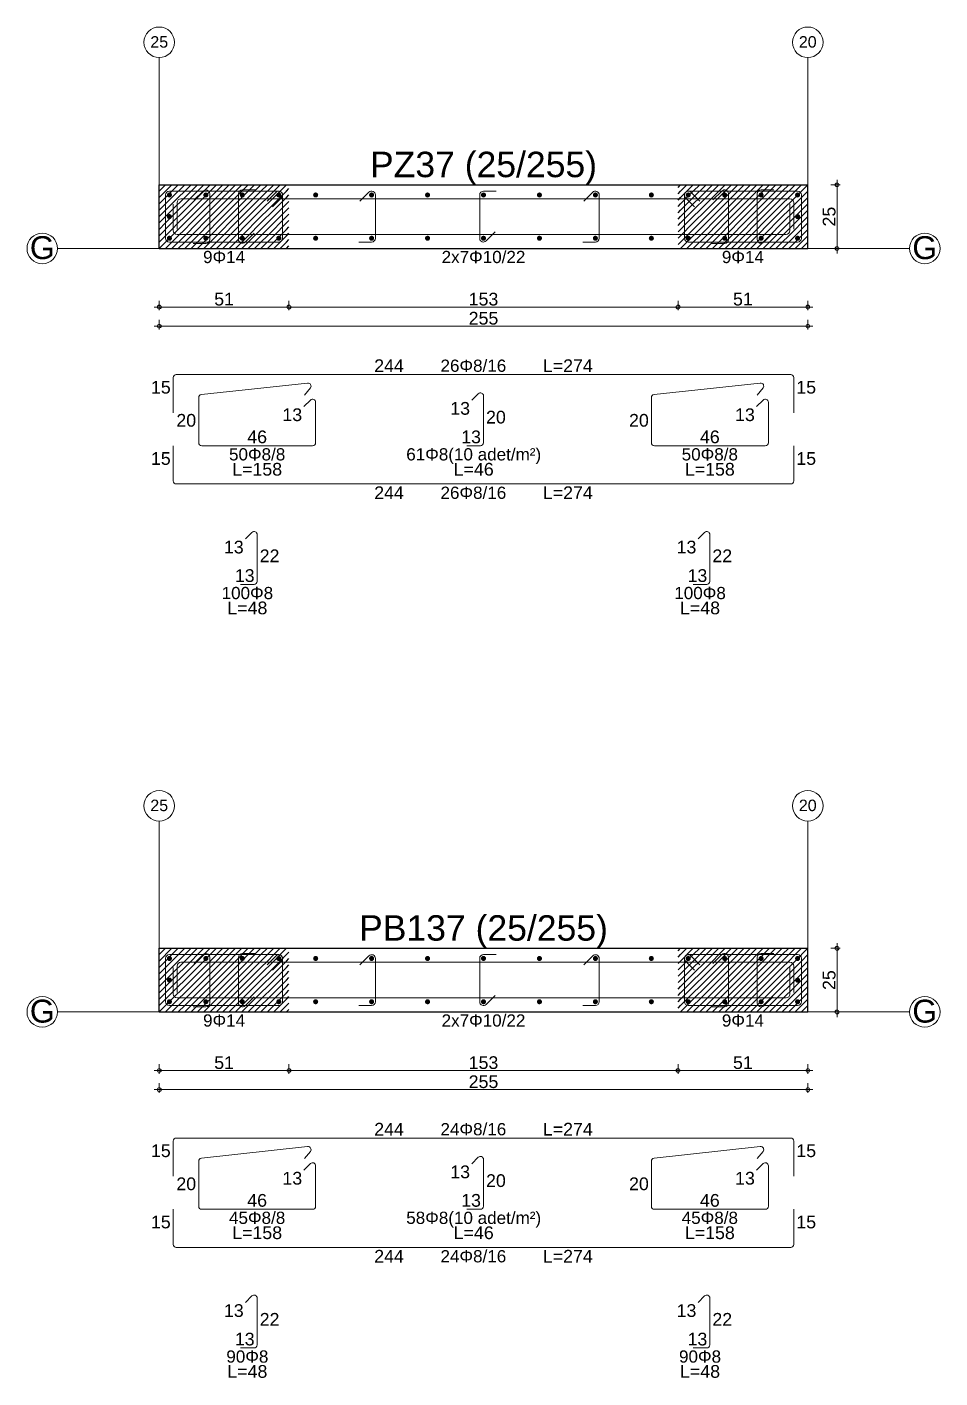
# Model space of a CAD drawing. Header units: millimetres. Extents: x 2232 to 85269, y -3593 to 5869.
# Drawn here: x 84121 to 84659, y -1156 to -360 of the extents above; entities that cross this region are included whole.
import ezdxf

# ---------------------------------------------------------------- set-up
doc = ezdxf.new("R2010")
doc.units = ezdxf.units.MM
doc.linetypes.add('CENTER2', pattern=[112.5, 75, -12.5, 12.5, -12.5])
for name, color, linetype in [('Donatı Topl. Uzun. Yazısı', 7, 'Continuous'), ('Donatı Uz. Yazısı', 7, 'Continuous'), ('Donatı Yazısı', 7, 'Continuous'), ('Donatı Çizgisi', 7, 'Continuous'), ('Panel', 7, 'Continuous'), ('Standart', 7, 'Continuous'), ('Ölçülendirme', 7, 'Continuous')]:
    doc.layers.add(name, color=color, linetype=linetype)
doc.styles.add('arial_1_18', font='arial.ttf', dxfattribs={"height": 0.2})

# ---------------------------------------------------------------- blocks, each defined once
blk = doc.blocks.new('IDE824Entity7266')
at = {"layer": 'Donatı Çizgisi', "linetype": 'Continuous', "lineweight": 5}
h = blk.add_hatch(color=5, dxfattribs=at)
edge = h.paths.add_edge_path(flags=0)
edge.add_arc((27892.27, 710), 1, 0, 360)
h = blk.add_hatch(color=5, dxfattribs=at)
edge = h.paths.add_edge_path(flags=0)
edge.add_arc((27906.6, 710), 1, 0, 360)
h = blk.add_hatch(color=5, dxfattribs=at)
edge = h.paths.add_edge_path(flags=0)
edge.add_arc((27920.93, 710), 1, 0, 360)
h = blk.add_hatch(color=5, dxfattribs=at)
edge = h.paths.add_edge_path(flags=0)
edge.add_arc((27935.27, 710), 1, 0, 360)
h = blk.add_hatch(color=5, dxfattribs=at)
edge = h.paths.add_edge_path(flags=0)
edge.add_arc((27949.77, 710), 1, 0, 360)
h = blk.add_hatch(color=5, dxfattribs=at)
edge = h.paths.add_edge_path(flags=0)
edge.add_arc((27971.77, 710), 1, 0, 360)
h = blk.add_hatch(color=5, dxfattribs=at)
edge = h.paths.add_edge_path(flags=0)
edge.add_arc((27993.77, 710), 1, 0, 360)
h = blk.add_hatch(color=5, dxfattribs=at)
edge = h.paths.add_edge_path(flags=0)
edge.add_arc((28015.77, 710), 1, 0, 360)
h = blk.add_hatch(color=5, dxfattribs=at)
edge = h.paths.add_edge_path(flags=0)
edge.add_arc((28037.77, 710), 1, 0, 360)
h = blk.add_hatch(color=5, dxfattribs=at)
edge = h.paths.add_edge_path(flags=0)
edge.add_arc((28059.77, 710), 1, 0, 360)
h = blk.add_hatch(color=5, dxfattribs=at)
edge = h.paths.add_edge_path(flags=0)
edge.add_arc((28081.77, 710), 1, 0, 360)
h = blk.add_hatch(color=5, dxfattribs=at)
edge = h.paths.add_edge_path(flags=0)
edge.add_arc((28096.27, 710), 1, 0, 360)
h = blk.add_hatch(color=5, dxfattribs=at)
edge = h.paths.add_edge_path(flags=0)
edge.add_arc((28110.6, 710), 1, 0, 360)
h = blk.add_hatch(color=5, dxfattribs=at)
edge = h.paths.add_edge_path(flags=0)
edge.add_arc((28124.93, 710), 1, 0, 360)
h = blk.add_hatch(color=5, dxfattribs=at)
edge = h.paths.add_edge_path(flags=0)
edge.add_arc((28139.27, 710), 1, 0, 360)
h = blk.add_hatch(color=5, dxfattribs=at)
edge = h.paths.add_edge_path(flags=0)
edge.add_arc((27892.27, 701.5), 1, 0, 360)
h = blk.add_hatch(color=5, dxfattribs=at)
edge = h.paths.add_edge_path(flags=0)
edge.add_arc((28139.27, 701.5), 1, 0, 360)
h = blk.add_hatch(color=5, dxfattribs=at)
edge = h.paths.add_edge_path(flags=0)
edge.add_arc((27892.27, 693), 1, 0, 360)
h = blk.add_hatch(color=5, dxfattribs=at)
edge = h.paths.add_edge_path(flags=0)
edge.add_arc((27906.6, 693), 1, 0, 360)
h = blk.add_hatch(color=5, dxfattribs=at)
edge = h.paths.add_edge_path(flags=0)
edge.add_arc((27920.93, 693), 1, 0, 360)
h = blk.add_hatch(color=5, dxfattribs=at)
edge = h.paths.add_edge_path(flags=0)
edge.add_arc((27935.27, 693), 1, 0, 360)
h = blk.add_hatch(color=5, dxfattribs=at)
edge = h.paths.add_edge_path(flags=0)
edge.add_arc((27949.77, 693), 1, 0, 360)
h = blk.add_hatch(color=5, dxfattribs=at)
edge = h.paths.add_edge_path(flags=0)
edge.add_arc((27971.77, 693), 1, 0, 360)
h = blk.add_hatch(color=5, dxfattribs=at)
edge = h.paths.add_edge_path(flags=0)
edge.add_arc((27993.77, 693), 1, 0, 360)
h = blk.add_hatch(color=5, dxfattribs=at)
edge = h.paths.add_edge_path(flags=0)
edge.add_arc((28015.77, 693), 1, 0, 360)
h = blk.add_hatch(color=5, dxfattribs=at)
edge = h.paths.add_edge_path(flags=0)
edge.add_arc((28037.77, 693), 1, 0, 360)
h = blk.add_hatch(color=5, dxfattribs=at)
edge = h.paths.add_edge_path(flags=0)
edge.add_arc((28059.77, 693), 1, 0, 360)
h = blk.add_hatch(color=5, dxfattribs=at)
edge = h.paths.add_edge_path(flags=0)
edge.add_arc((28081.77, 693), 1, 0, 360)
h = blk.add_hatch(color=5, dxfattribs=at)
edge = h.paths.add_edge_path(flags=0)
edge.add_arc((28096.27, 693), 1, 0, 360)
h = blk.add_hatch(color=5, dxfattribs=at)
edge = h.paths.add_edge_path(flags=0)
edge.add_arc((28110.6, 693), 1, 0, 360)
h = blk.add_hatch(color=5, dxfattribs=at)
edge = h.paths.add_edge_path(flags=0)
edge.add_arc((28124.93, 693), 1, 0, 360)
h = blk.add_hatch(color=5, dxfattribs=at)
edge = h.paths.add_edge_path(flags=0)
edge.add_arc((28139.27, 693), 1, 0, 360)
h = blk.add_hatch(color=5, dxfattribs=at)
edge = h.paths.add_edge_path(flags=0)
edge.add_arc((27892.27, 410), 1, 0, 360)
h = blk.add_hatch(color=5, dxfattribs=at)
edge = h.paths.add_edge_path(flags=0)
edge.add_arc((27906.6, 410), 1, 0, 360)
h = blk.add_hatch(color=5, dxfattribs=at)
edge = h.paths.add_edge_path(flags=0)
edge.add_arc((27920.93, 410), 1, 0, 360)
h = blk.add_hatch(color=5, dxfattribs=at)
edge = h.paths.add_edge_path(flags=0)
edge.add_arc((27935.27, 410), 1, 0, 360)
h = blk.add_hatch(color=5, dxfattribs=at)
edge = h.paths.add_edge_path(flags=0)
edge.add_arc((27949.77, 410), 1, 0, 360)
h = blk.add_hatch(color=5, dxfattribs=at)
edge = h.paths.add_edge_path(flags=0)
edge.add_arc((27971.77, 410), 1, 0, 360)
h = blk.add_hatch(color=5, dxfattribs=at)
edge = h.paths.add_edge_path(flags=0)
edge.add_arc((27993.77, 410), 1, 0, 360)
h = blk.add_hatch(color=5, dxfattribs=at)
edge = h.paths.add_edge_path(flags=0)
edge.add_arc((28015.77, 410), 1, 0, 360)
h = blk.add_hatch(color=5, dxfattribs=at)
edge = h.paths.add_edge_path(flags=0)
edge.add_arc((28037.77, 410), 1, 0, 360)
h = blk.add_hatch(color=5, dxfattribs=at)
edge = h.paths.add_edge_path(flags=0)
edge.add_arc((28059.77, 410), 1, 0, 360)
h = blk.add_hatch(color=5, dxfattribs=at)
edge = h.paths.add_edge_path(flags=0)
edge.add_arc((28081.77, 410), 1, 0, 360)
h = blk.add_hatch(color=5, dxfattribs=at)
edge = h.paths.add_edge_path(flags=0)
edge.add_arc((28096.27, 410), 1, 0, 360)
h = blk.add_hatch(color=5, dxfattribs=at)
edge = h.paths.add_edge_path(flags=0)
edge.add_arc((28110.6, 410), 1, 0, 360)
h = blk.add_hatch(color=5, dxfattribs=at)
edge = h.paths.add_edge_path(flags=0)
edge.add_arc((28124.93, 410), 1, 0, 360)
h = blk.add_hatch(color=5, dxfattribs=at)
edge = h.paths.add_edge_path(flags=0)
edge.add_arc((28139.27, 410), 1, 0, 360)
h = blk.add_hatch(color=5, dxfattribs=at)
edge = h.paths.add_edge_path(flags=0)
edge.add_arc((27892.27, 401.5), 1, 0, 360)
h = blk.add_hatch(color=5, dxfattribs=at)
edge = h.paths.add_edge_path(flags=0)
edge.add_arc((28139.27, 401.5), 1, 0, 360)
h = blk.add_hatch(color=5, dxfattribs=at)
edge = h.paths.add_edge_path(flags=0)
edge.add_arc((27892.27, 393), 1, 0, 360)
h = blk.add_hatch(color=5, dxfattribs=at)
edge = h.paths.add_edge_path(flags=0)
edge.add_arc((27906.6, 393), 1, 0, 360)
h = blk.add_hatch(color=5, dxfattribs=at)
edge = h.paths.add_edge_path(flags=0)
edge.add_arc((27920.93, 393), 1, 0, 360)
h = blk.add_hatch(color=5, dxfattribs=at)
edge = h.paths.add_edge_path(flags=0)
edge.add_arc((27935.27, 393), 1, 0, 360)
h = blk.add_hatch(color=5, dxfattribs=at)
edge = h.paths.add_edge_path(flags=0)
edge.add_arc((27949.77, 393), 1, 0, 360)
h = blk.add_hatch(color=5, dxfattribs=at)
edge = h.paths.add_edge_path(flags=0)
edge.add_arc((27971.77, 393), 1, 0, 360)
h = blk.add_hatch(color=5, dxfattribs=at)
edge = h.paths.add_edge_path(flags=0)
edge.add_arc((27993.77, 393), 1, 0, 360)
h = blk.add_hatch(color=5, dxfattribs=at)
edge = h.paths.add_edge_path(flags=0)
edge.add_arc((28015.77, 393), 1, 0, 360)
h = blk.add_hatch(color=5, dxfattribs=at)
edge = h.paths.add_edge_path(flags=0)
edge.add_arc((28037.77, 393), 1, 0, 360)
h = blk.add_hatch(color=5, dxfattribs=at)
edge = h.paths.add_edge_path(flags=0)
edge.add_arc((28059.77, 393), 1, 0, 360)
h = blk.add_hatch(color=5, dxfattribs=at)
edge = h.paths.add_edge_path(flags=0)
edge.add_arc((28081.77, 393), 1, 0, 360)
h = blk.add_hatch(color=5, dxfattribs=at)
edge = h.paths.add_edge_path(flags=0)
edge.add_arc((28096.27, 393), 1, 0, 360)
h = blk.add_hatch(color=5, dxfattribs=at)
edge = h.paths.add_edge_path(flags=0)
edge.add_arc((28110.6, 393), 1, 0, 360)
h = blk.add_hatch(color=5, dxfattribs=at)
edge = h.paths.add_edge_path(flags=0)
edge.add_arc((28124.93, 393), 1, 0, 360)
h = blk.add_hatch(color=5, dxfattribs=at)
edge = h.paths.add_edge_path(flags=0)
edge.add_arc((28139.27, 393), 1, 0, 360)
at = {"layer": 'Donatı Çizgisi', "color": 1, "linetype": 'Continuous', "lineweight": 5}
for points in [[(27892.27, 711.5), (27935.27, 711.5)], [(27902, 708.03), (27905.54, 711.56)], [(27920.93, 712), (27925.93, 712)], [(28015.77, 711.5), (28020.77, 711.5)], [(28096.27, 711.5), (28139.27, 711.5)], [(28106, 708.03), (28109.54, 711.56)], [(28124.93, 712), (28129.93, 712)], [(27890.77, 693), (27890.77, 710)], [(27893.77, 696), (27893.77, 706.4)], [(27895.27, 696.6), (27895.27, 707)], [(27896.77, 708.5), (28136.27, 708.5)], [(27908.1, 692.5), (27908.1, 710.5)], [(27919.43, 692.5), (27919.43, 710.5)], [(27930.67, 707.53), (27934.21, 711.06)], [(27932.79, 705.4), (27936.33, 708.94)], [(27936.77, 693), (27936.77, 710)], [(27967.17, 707.53), (27970.71, 711.06)], [(27973.27, 693), (27973.27, 710)], [(28014.27, 693), (28014.27, 710)], [(28055.17, 707.53), (28058.71, 711.06)], [(28061.27, 693), (28061.27, 710)], [(28094.77, 693), (28094.77, 710)], [(28095.21, 708.94), (28098.74, 705.4)], [(28100.86, 707.53), (28097.33, 711.06)], [(28112.1, 692.5), (28112.1, 710.5)], [(28123.43, 692.5), (28123.43, 710.5)], [(28136.27, 696), (28136.27, 706.4)], [(28137.77, 696.6), (28137.77, 707)], [(28140.77, 693), (28140.77, 710)], [(28016.83, 691.94), (28020.36, 695.47)], [(27892.27, 691.5), (27935.27, 691.5)], [(27895.27, 694.5), (28134.77, 694.5)], [(27901.6, 691), (27906.6, 691)], [(27921.99, 691.44), (27925.53, 694.97)], [(27966.77, 691.5), (27971.77, 691.5)], [(28054.77, 691.5), (28059.77, 691.5)], [(28096.27, 691.5), (28139.27, 691.5)], [(28105.6, 691), (28110.6, 691)], [(28125.99, 691.44), (28129.53, 694.97)], [(27893.77, 624.46), (27893.77, 638.26)], [(27894.97, 639.46), (28136.57, 639.46)], [(28137.77, 624.46), (28137.77, 638.26)], [(27904.84, 631.58), (27946.62, 636.12)], [(27945.43, 631.36), (27947.68, 634.17)], [(28011.17, 629.36), (28013.72, 631.91)], [(28082.84, 631.58), (28124.62, 636.12)], [(28123.43, 631.36), (28125.68, 634.17)], [(27903.77, 612.66), (27903.77, 630.38)], [(27945.17, 626.86), (27947.72, 629.41)], [(27949.77, 612.66), (27949.77, 628.56)], [(28015.77, 612.66), (28015.77, 631.06)], [(28081.77, 612.66), (28081.77, 630.38)], [(28123.17, 626.86), (28125.72, 629.41)], [(28127.77, 612.66), (28127.77, 628.56)], [(27893.77, 597.66), (27893.77, 611.46)], [(27904.97, 611.46), (27948.57, 611.46)], [(28009.27, 611.46), (28014.57, 611.46)], [(28082.97, 611.46), (28126.57, 611.46)], [(28137.77, 597.66), (28137.77, 611.46)], [(27894.97, 596.46), (28136.57, 596.46)], [(27922.17, 574.86), (27924.72, 577.41)], [(27926.77, 558.16), (27926.77, 576.56)], [(28100.17, 574.86), (28102.72, 577.41)], [(28104.77, 558.16), (28104.77, 576.56)], [(27920.27, 556.96), (27925.57, 556.96)], [(28098.27, 556.96), (28103.57, 556.96)], [(27890.77, 393), (27890.77, 410)], [(27892.27, 411.5), (27935.27, 411.5)], [(27902, 408.03), (27905.54, 411.56)], [(27908.1, 392.5), (27908.1, 410.5)], [(27919.43, 392.5), (27919.43, 410.5)], [(27920.93, 412), (27925.93, 412)], [(27930.67, 407.53), (27934.21, 411.06)], [(27932.79, 405.4), (27936.33, 408.94)], [(27936.77, 393), (27936.77, 410)], [(27967.17, 407.53), (27970.71, 411.06)], [(27973.27, 393), (27973.27, 410)], [(28014.27, 393), (28014.27, 410)], [(28015.77, 411.5), (28020.77, 411.5)], [(28055.17, 407.53), (28058.71, 411.06)], [(28061.27, 393), (28061.27, 410)], [(28094.77, 393), (28094.77, 410)], [(28095.21, 408.94), (28098.74, 405.4)], [(28096.27, 411.5), (28139.27, 411.5)], [(28100.86, 407.53), (28097.33, 411.06)], [(28106, 408.03), (28109.54, 411.56)], [(28112.1, 392.5), (28112.1, 410.5)], [(28123.43, 392.5), (28123.43, 410.5)], [(28124.93, 412), (28129.93, 412)], [(28140.77, 393), (28140.77, 410)], [(27893.77, 396), (27893.77, 406.4)], [(27895.27, 396.6), (27895.27, 407)], [(27896.77, 408.5), (28136.27, 408.5)], [(28136.27, 396), (28136.27, 406.4)], [(28137.77, 396.6), (28137.77, 407)], [(27895.27, 394.5), (28134.77, 394.5)], [(27921.99, 391.44), (27925.53, 394.97)], [(28016.83, 391.94), (28020.36, 395.47)], [(28125.99, 391.44), (28129.53, 394.97)], [(27892.27, 391.5), (27935.27, 391.5)], [(27901.6, 391), (27906.6, 391)], [(27966.77, 391.5), (27971.77, 391.5)], [(28054.77, 391.5), (28059.77, 391.5)], [(28096.27, 391.5), (28139.27, 391.5)], [(28105.6, 391), (28110.6, 391)], [(27893.77, 324.46), (27893.77, 338.26)], [(27894.97, 339.46), (28136.57, 339.46)], [(27904.84, 331.58), (27946.62, 336.12)], [(28082.84, 331.58), (28124.62, 336.12)], [(28137.77, 324.46), (28137.77, 338.26)], [(27903.77, 312.66), (27903.77, 330.38)], [(27945.17, 326.86), (27947.72, 329.41)], [(27945.43, 331.36), (27947.68, 334.17)], [(28011.17, 329.36), (28013.72, 331.91)], [(28015.77, 312.66), (28015.77, 331.06)], [(28081.77, 312.66), (28081.77, 330.38)], [(28123.17, 326.86), (28125.72, 329.41)], [(28123.43, 331.36), (28125.68, 334.17)], [(27949.77, 312.66), (27949.77, 328.56)], [(28127.77, 312.66), (28127.77, 328.56)], [(27893.77, 297.66), (27893.77, 311.46)], [(27904.97, 311.46), (27948.57, 311.46)], [(28009.27, 311.46), (28014.57, 311.46)], [(28082.97, 311.46), (28126.57, 311.46)], [(28137.77, 297.66), (28137.77, 311.46)], [(27894.97, 296.46), (28136.57, 296.46)], [(27922.17, 274.86), (27924.72, 277.41)], [(27926.77, 258.16), (27926.77, 276.56)], [(28100.17, 274.86), (28102.72, 277.41)], [(28104.77, 258.16), (28104.77, 276.56)], [(27920.27, 256.96), (27925.57, 256.96)], [(28098.27, 256.96), (28103.57, 256.96)]]:
    blk.add_lwpolyline(points, dxfattribs=at)
for centre, radius, start, end in [((27892.27, 710), 1.5, 90, 180), ((27906.6, 710.5), 1.5, 0, 135), ((27920.93, 710.5), 1.5, 90, 180), ((27935.27, 710), 1.5, 360, 135), ((27935.27, 710), 1.5, 315, 90), ((27971.77, 710), 1.5, 0, 135), ((28015.77, 710), 1.5, 90, 180), ((28059.77, 710), 1.5, 0, 135), ((28096.27, 710), 1.5, 90, 225), ((28096.27, 710), 1.5, 45, 180), ((28110.6, 710.5), 1.5, 0, 135), ((28124.93, 710.5), 1.5, 90, 180), ((28139.27, 710), 1.5, 0, 90), ((27896.77, 707), 1.5, 90, 180), ((28136.27, 707), 1.5, 0, 90), ((27895.27, 696), 1.5, 180, 270), ((28134.77, 696), 1.5, 270, 0), ((27892.27, 693), 1.5, 180, 270), ((27906.6, 692.5), 1.5, 270, 0), ((27920.93, 692.5), 1.5, 180, 315), ((27935.27, 693), 1.5, 270, 360), ((27971.77, 693), 1.5, 270, 0), ((28015.77, 693), 1.5, 180, 315), ((28059.77, 693), 1.5, 270, 0), ((28096.27, 693), 1.5, 180, 270), ((28110.6, 692.5), 1.5, 270, 0), ((28124.93, 692.5), 1.5, 180, 315), ((28139.27, 693), 1.5, 270, 0), ((27894.97, 638.26), 1.2, 90, 180), ((28136.57, 638.26), 1.2, 0, 90), ((27946.75, 634.92), 1.2, 321.2034, 96.2034), ((28014.57, 631.06), 1.2, 0, 135), ((28124.75, 634.92), 1.2, 321.2034, 96.2034), ((27904.97, 630.38), 1.2, 96.2034, 180), ((27948.57, 628.56), 1.2, 0, 135), ((28082.97, 630.38), 1.2, 96.2034, 180), ((28126.57, 628.56), 1.2, 0, 135), ((27904.97, 612.66), 1.2, 180, 270), ((27948.57, 612.66), 1.2, 270, 0), ((28014.57, 612.66), 1.2, 270, 0), ((28082.97, 612.66), 1.2, 180, 270), ((28126.57, 612.66), 1.2, 270, 0), ((27894.97, 597.66), 1.2, 180, 270), ((28136.57, 597.66), 1.2, 270, 0), ((27925.57, 576.56), 1.2, 0, 135), ((28103.57, 576.56), 1.2, 0, 135), ((27925.57, 558.16), 1.2, 270, 0), ((28103.57, 558.16), 1.2, 270, 0), ((27892.27, 410), 1.5, 90, 180), ((27906.6, 410.5), 1.5, 0, 135), ((27920.93, 410.5), 1.5, 90, 180), ((27935.27, 410), 1.5, 360, 135), ((27935.27, 410), 1.5, 315, 90), ((27971.77, 410), 1.5, 0, 135), ((28015.77, 410), 1.5, 90, 180), ((28059.77, 410), 1.5, 0, 135), ((28096.27, 410), 1.5, 90, 225), ((28096.27, 410), 1.5, 45, 180), ((28110.6, 410.5), 1.5, 0, 135), ((28124.93, 410.5), 1.5, 90, 180), ((28139.27, 410), 1.5, 0, 90), ((27896.77, 407), 1.5, 90, 180), ((28136.27, 407), 1.5, 0, 90), ((27892.27, 393), 1.5, 180, 270), ((27895.27, 396), 1.5, 180, 270), ((27935.27, 393), 1.5, 270, 360), ((27971.77, 393), 1.5, 270, 0), ((28015.77, 393), 1.5, 180, 315), ((28059.77, 393), 1.5, 270, 0), ((28096.27, 393), 1.5, 180, 270), ((28134.77, 396), 1.5, 270, 0), ((28139.27, 393), 1.5, 270, 0), ((27906.6, 392.5), 1.5, 270, 0), ((27920.93, 392.5), 1.5, 180, 315), ((28110.6, 392.5), 1.5, 270, 0), ((28124.93, 392.5), 1.5, 180, 315), ((27894.97, 338.26), 1.2, 90, 180), ((27946.75, 334.92), 1.2, 321.2034, 96.2034), ((28124.75, 334.92), 1.2, 321.2034, 96.2034), ((28136.57, 338.26), 1.2, 0, 90), ((27904.97, 330.38), 1.2, 96.2034, 180), ((27948.57, 328.56), 1.2, 0, 135), ((28014.57, 331.06), 1.2, 0, 135), ((28082.97, 330.38), 1.2, 96.2034, 180), ((28126.57, 328.56), 1.2, 0, 135), ((27904.97, 312.66), 1.2, 180, 270), ((27948.57, 312.66), 1.2, 270, 0), ((28014.57, 312.66), 1.2, 270, 0), ((28082.97, 312.66), 1.2, 180, 270), ((28126.57, 312.66), 1.2, 270, 0), ((27894.97, 297.66), 1.2, 180, 270), ((28136.57, 297.66), 1.2, 270, 0), ((27925.57, 276.56), 1.2, 0, 135), ((28103.57, 276.56), 1.2, 0, 135), ((27925.57, 258.16), 1.2, 270, 0), ((28103.57, 258.16), 1.2, 270, 0)]:
    blk.add_arc(centre, radius, start, end, dxfattribs=at)
at = {"layer": 'Panel', "color": 250, "linetype": 'CENTER2', "lineweight": 5}
for points in [[(27888.27, 714), (27888.27, 764)], [(28143.27, 714), (28143.27, 764)], [(27848.27, 689), (27888.27, 689)], [(28143.27, 689), (28183.27, 689)], [(27888.27, 414), (27888.27, 464)], [(28143.27, 414), (28143.27, 464)], [(27848.27, 389), (27888.27, 389)], [(28143.27, 389), (28183.27, 389)]]:
    blk.add_lwpolyline(points, dxfattribs=at)
at = {"layer": 'Panel', "color": 251, "linetype": 'Continuous', "lineweight": -3}
for points in [[(27888.27, 709), (27893.27, 714)], [(27888.27, 711.5), (27890.77, 714)], [(27890.77, 709), (27893.27, 711.5)], [(27893.27, 709), (27898.27, 714)], [(27893.27, 711.5), (27895.77, 714)], [(27895.77, 709), (27898.27, 711.5)], [(27898.27, 709), (27903.27, 714)], [(27898.27, 711.5), (27900.77, 714)], [(27900.77, 709), (27903.27, 711.5)], [(27903.27, 709), (27908.27, 714)], [(27903.27, 711.5), (27905.77, 714)], [(27905.77, 709), (27908.27, 711.5)], [(27908.27, 709), (27913.27, 714)], [(27908.27, 711.5), (27910.77, 714)], [(27910.77, 709), (27913.27, 711.5)], [(27913.27, 709), (27918.27, 714)], [(27913.27, 711.5), (27915.77, 714)], [(27915.77, 709), (27918.27, 711.5)], [(27918.27, 709), (27923.27, 714)], [(27918.27, 711.5), (27920.77, 714)], [(27920.77, 709), (27923.27, 711.5)], [(27923.27, 709), (27928.27, 714)], [(27923.27, 711.5), (27925.77, 714)], [(27925.77, 709), (27928.27, 711.5)], [(27928.27, 709), (27933.27, 714)], [(27928.27, 711.5), (27930.77, 714)], [(27930.77, 709), (27933.27, 711.5)], [(27933.27, 709), (27938.27, 714)], [(27933.27, 711.5), (27935.77, 714)], [(27935.77, 709), (27938.27, 711.5)], [(27938.27, 711.5), (27939.27, 712.5)], [(28092.27, 713), (28093.27, 714)], [(28092.27, 710.5), (28093.27, 711.5)], [(28093.27, 709), (28098.27, 714)], [(28093.27, 711.5), (28095.77, 714)], [(28095.77, 709), (28098.27, 711.5)], [(28098.27, 709), (28103.27, 714)], [(28098.27, 711.5), (28100.77, 714)], [(28100.77, 709), (28103.27, 711.5)], [(28103.27, 709), (28108.27, 714)], [(28103.27, 711.5), (28105.77, 714)], [(28105.77, 709), (28108.27, 711.5)], [(28108.27, 709), (28113.27, 714)], [(28108.27, 711.5), (28110.77, 714)], [(28110.77, 709), (28113.27, 711.5)], [(28113.27, 709), (28118.27, 714)], [(28113.27, 711.5), (28115.77, 714)], [(28115.77, 709), (28118.27, 711.5)], [(28118.27, 709), (28123.27, 714)], [(28118.27, 711.5), (28120.77, 714)], [(28120.77, 709), (28123.27, 711.5)], [(28123.27, 709), (28128.27, 714)], [(28123.27, 711.5), (28125.77, 714)], [(28125.77, 709), (28128.27, 711.5)], [(28128.27, 709), (28133.27, 714)], [(28128.27, 711.5), (28130.77, 714)], [(28130.77, 709), (28133.27, 711.5)], [(28133.27, 709), (28138.27, 714)], [(28133.27, 711.5), (28135.77, 714)], [(28135.77, 709), (28138.27, 711.5)], [(28138.27, 709), (28143.27, 714)], [(28138.27, 711.5), (28140.77, 714)], [(28140.77, 709), (28143.27, 711.5)], [(27888.27, 704), (27893.27, 709)], [(27888.27, 706.5), (27890.77, 709)], [(27890.77, 704), (27893.27, 706.5)], [(27893.27, 704), (27898.27, 709)], [(27893.27, 706.5), (27895.77, 709)], [(27895.77, 704), (27898.27, 706.5)], [(27898.27, 704), (27903.27, 709)], [(27898.27, 706.5), (27900.77, 709)], [(27900.77, 704), (27903.27, 706.5)], [(27903.27, 704), (27908.27, 709)], [(27903.27, 706.5), (27905.77, 709)], [(27905.77, 704), (27908.27, 706.5)], [(27908.27, 704), (27913.27, 709)], [(27908.27, 706.5), (27910.77, 709)], [(27910.77, 704), (27913.27, 706.5)], [(27913.27, 704), (27918.27, 709)], [(27913.27, 706.5), (27915.77, 709)], [(27915.77, 704), (27918.27, 706.5)], [(27918.27, 704), (27923.27, 709)], [(27918.27, 706.5), (27920.77, 709)], [(27920.77, 704), (27923.27, 706.5)], [(27923.27, 704), (27928.27, 709)], [(27923.27, 706.5), (27925.77, 709)], [(27925.77, 704), (27928.27, 706.5)], [(27928.27, 704), (27933.27, 709)], [(27928.27, 706.5), (27930.77, 709)], [(27930.77, 704), (27933.27, 706.5)], [(27933.27, 704), (27938.27, 709)], [(27933.27, 706.5), (27935.77, 709)], [(27935.77, 704), (27938.27, 706.5)], [(27938.27, 709), (27939.27, 710)], [(27938.27, 706.5), (27939.27, 707.5)], [(28092.27, 708), (28093.27, 709)], [(28092.27, 705.5), (28093.27, 706.5)], [(28093.27, 704), (28098.27, 709)], [(28093.27, 706.5), (28095.77, 709)], [(28095.77, 704), (28098.27, 706.5)], [(28098.27, 704), (28103.27, 709)], [(28098.27, 706.5), (28100.77, 709)], [(28100.77, 704), (28103.27, 706.5)], [(28103.27, 704), (28108.27, 709)], [(28103.27, 706.5), (28105.77, 709)], [(28105.77, 704), (28108.27, 706.5)], [(28108.27, 704), (28113.27, 709)], [(28108.27, 706.5), (28110.77, 709)], [(28110.77, 704), (28113.27, 706.5)], [(28113.27, 704), (28118.27, 709)], [(28113.27, 706.5), (28115.77, 709)], [(28115.77, 704), (28118.27, 706.5)], [(28118.27, 704), (28123.27, 709)], [(28118.27, 706.5), (28120.77, 709)], [(28120.77, 704), (28123.27, 706.5)], [(28123.27, 704), (28128.27, 709)], [(28123.27, 706.5), (28125.77, 709)], [(28125.77, 704), (28128.27, 706.5)], [(28128.27, 704), (28133.27, 709)], [(28128.27, 706.5), (28130.77, 709)], [(28130.77, 704), (28133.27, 706.5)], [(28133.27, 704), (28138.27, 709)], [(28133.27, 706.5), (28135.77, 709)], [(28135.77, 704), (28138.27, 706.5)], [(28138.27, 704), (28143.27, 709)], [(28138.27, 706.5), (28140.77, 709)], [(28140.77, 704), (28143.27, 706.5)], [(27888.27, 699), (27893.27, 704)], [(27888.27, 701.5), (27890.77, 704)], [(27890.77, 699), (27893.27, 701.5)], [(27893.27, 699), (27898.27, 704)], [(27893.27, 701.5), (27895.77, 704)], [(27895.77, 699), (27898.27, 701.5)], [(27898.27, 699), (27903.27, 704)], [(27898.27, 701.5), (27900.77, 704)], [(27900.77, 699), (27903.27, 701.5)], [(27903.27, 699), (27908.27, 704)], [(27903.27, 701.5), (27905.77, 704)], [(27905.77, 699), (27908.27, 701.5)], [(27908.27, 699), (27913.27, 704)], [(27908.27, 701.5), (27910.77, 704)], [(27910.77, 699), (27913.27, 701.5)], [(27913.27, 699), (27918.27, 704)], [(27913.27, 701.5), (27915.77, 704)], [(27915.77, 699), (27918.27, 701.5)], [(27918.27, 699), (27923.27, 704)], [(27918.27, 701.5), (27920.77, 704)], [(27920.77, 699), (27923.27, 701.5)], [(27923.27, 699), (27928.27, 704)], [(27923.27, 701.5), (27925.77, 704)], [(27925.77, 699), (27928.27, 701.5)], [(27928.27, 699), (27933.27, 704)], [(27928.27, 701.5), (27930.77, 704)], [(27930.77, 699), (27933.27, 701.5)], [(27933.27, 699), (27938.27, 704)], [(27933.27, 701.5), (27935.77, 704)], [(27935.77, 699), (27938.27, 701.5)], [(27938.27, 704), (27939.27, 705)], [(27938.27, 701.5), (27939.27, 702.5)], [(28092.27, 703), (28093.27, 704)], [(28092.27, 700.5), (28093.27, 701.5)], [(28093.27, 699), (28098.27, 704)], [(28093.27, 701.5), (28095.77, 704)], [(28095.77, 699), (28098.27, 701.5)], [(28098.27, 699), (28103.27, 704)], [(28098.27, 701.5), (28100.77, 704)], [(28100.77, 699), (28103.27, 701.5)], [(28103.27, 699), (28108.27, 704)], [(28103.27, 701.5), (28105.77, 704)], [(28105.77, 699), (28108.27, 701.5)], [(28108.27, 699), (28113.27, 704)], [(28108.27, 701.5), (28110.77, 704)], [(28110.77, 699), (28113.27, 701.5)], [(28113.27, 699), (28118.27, 704)], [(28113.27, 701.5), (28115.77, 704)], [(28115.77, 699), (28118.27, 701.5)], [(28118.27, 699), (28123.27, 704)], [(28118.27, 701.5), (28120.77, 704)], [(28120.77, 699), (28123.27, 701.5)], [(28123.27, 699), (28128.27, 704)], [(28123.27, 701.5), (28125.77, 704)], [(28125.77, 699), (28128.27, 701.5)], [(28128.27, 699), (28133.27, 704)], [(28128.27, 701.5), (28130.77, 704)], [(28130.77, 699), (28133.27, 701.5)], [(28133.27, 699), (28138.27, 704)], [(28133.27, 701.5), (28135.77, 704)], [(28135.77, 699), (28138.27, 701.5)], [(28138.27, 699), (28143.27, 704)], [(28138.27, 701.5), (28140.77, 704)], [(28140.77, 699), (28143.27, 701.5)], [(27888.27, 694), (27893.27, 699)], [(27888.27, 696.5), (27890.77, 699)], [(27890.77, 694), (27893.27, 696.5)], [(27893.27, 694), (27898.27, 699)], [(27893.27, 696.5), (27895.77, 699)], [(27895.77, 694), (27898.27, 696.5)], [(27898.27, 694), (27903.27, 699)], [(27898.27, 696.5), (27900.77, 699)], [(27900.77, 694), (27903.27, 696.5)], [(27903.27, 694), (27908.27, 699)], [(27903.27, 696.5), (27905.77, 699)], [(27905.77, 694), (27908.27, 696.5)], [(27908.27, 694), (27913.27, 699)], [(27908.27, 696.5), (27910.77, 699)], [(27910.77, 694), (27913.27, 696.5)], [(27913.27, 694), (27918.27, 699)], [(27913.27, 696.5), (27915.77, 699)], [(27915.77, 694), (27918.27, 696.5)], [(27918.27, 694), (27923.27, 699)], [(27918.27, 696.5), (27920.77, 699)], [(27920.77, 694), (27923.27, 696.5)], [(27923.27, 694), (27928.27, 699)], [(27923.27, 696.5), (27925.77, 699)], [(27925.77, 694), (27928.27, 696.5)], [(27928.27, 694), (27933.27, 699)], [(27928.27, 696.5), (27930.77, 699)], [(27930.77, 694), (27933.27, 696.5)], [(27933.27, 694), (27938.27, 699)], [(27933.27, 696.5), (27935.77, 699)], [(27935.77, 694), (27938.27, 696.5)], [(27938.27, 699), (27939.27, 700)], [(27938.27, 696.5), (27939.27, 697.5)], [(28092.27, 698), (28093.27, 699)], [(28092.27, 695.5), (28093.27, 696.5)], [(28093.27, 694), (28098.27, 699)], [(28093.27, 696.5), (28095.77, 699)], [(28095.77, 694), (28098.27, 696.5)], [(28098.27, 694), (28103.27, 699)], [(28098.27, 696.5), (28100.77, 699)], [(28100.77, 694), (28103.27, 696.5)], [(28103.27, 694), (28108.27, 699)], [(28103.27, 696.5), (28105.77, 699)], [(28105.77, 694), (28108.27, 696.5)], [(28108.27, 694), (28113.27, 699)], [(28108.27, 696.5), (28110.77, 699)], [(28110.77, 694), (28113.27, 696.5)], [(28113.27, 694), (28118.27, 699)], [(28113.27, 696.5), (28115.77, 699)], [(28115.77, 694), (28118.27, 696.5)], [(28118.27, 694), (28123.27, 699)], [(28118.27, 696.5), (28120.77, 699)], [(28120.77, 694), (28123.27, 696.5)], [(28123.27, 694), (28128.27, 699)], [(28123.27, 696.5), (28125.77, 699)], [(28125.77, 694), (28128.27, 696.5)], [(28128.27, 694), (28133.27, 699)], [(28128.27, 696.5), (28130.77, 699)], [(28130.77, 694), (28133.27, 696.5)], [(28133.27, 694), (28138.27, 699)], [(28133.27, 696.5), (28135.77, 699)], [(28135.77, 694), (28138.27, 696.5)], [(28138.27, 694), (28143.27, 699)], [(28138.27, 696.5), (28140.77, 699)], [(28140.77, 694), (28143.27, 696.5)], [(27888.27, 689), (27893.27, 694)], [(27888.27, 691.5), (27890.77, 694)], [(27890.77, 689), (27893.27, 691.5)], [(27893.27, 689), (27898.27, 694)], [(27893.27, 691.5), (27895.77, 694)], [(27895.77, 689), (27898.27, 691.5)], [(27898.27, 689), (27903.27, 694)], [(27898.27, 691.5), (27900.77, 694)], [(27900.77, 689), (27903.27, 691.5)], [(27903.27, 689), (27908.27, 694)], [(27903.27, 691.5), (27905.77, 694)], [(27905.77, 689), (27908.27, 691.5)], [(27908.27, 689), (27913.27, 694)], [(27908.27, 691.5), (27910.77, 694)], [(27910.77, 689), (27913.27, 691.5)], [(27913.27, 689), (27918.27, 694)], [(27913.27, 691.5), (27915.77, 694)], [(27915.77, 689), (27918.27, 691.5)], [(27918.27, 689), (27923.27, 694)], [(27918.27, 691.5), (27920.77, 694)], [(27920.77, 689), (27923.27, 691.5)], [(27923.27, 689), (27928.27, 694)], [(27923.27, 691.5), (27925.77, 694)], [(27925.77, 689), (27928.27, 691.5)], [(27928.27, 689), (27933.27, 694)], [(27928.27, 691.5), (27930.77, 694)], [(27930.77, 689), (27933.27, 691.5)], [(27933.27, 689), (27938.27, 694)], [(27933.27, 691.5), (27935.77, 694)], [(27935.77, 689), (27938.27, 691.5)], [(27938.27, 694), (27939.27, 695)], [(27938.27, 691.5), (27939.27, 692.5)], [(28092.27, 693), (28093.27, 694)], [(28092.27, 690.5), (28093.27, 691.5)], [(28093.27, 689), (28098.27, 694)], [(28093.27, 691.5), (28095.77, 694)], [(28095.77, 689), (28098.27, 691.5)], [(28098.27, 689), (28103.27, 694)], [(28098.27, 691.5), (28100.77, 694)], [(28100.77, 689), (28103.27, 691.5)], [(28103.27, 689), (28108.27, 694)], [(28103.27, 691.5), (28105.77, 694)], [(28105.77, 689), (28108.27, 691.5)], [(28108.27, 689), (28113.27, 694)], [(28108.27, 691.5), (28110.77, 694)], [(28110.77, 689), (28113.27, 691.5)], [(28113.27, 689), (28118.27, 694)], [(28113.27, 691.5), (28115.77, 694)], [(28115.77, 689), (28118.27, 691.5)], [(28118.27, 689), (28123.27, 694)], [(28118.27, 691.5), (28120.77, 694)], [(28120.77, 689), (28123.27, 691.5)], [(28123.27, 689), (28128.27, 694)], [(28123.27, 691.5), (28125.77, 694)], [(28125.77, 689), (28128.27, 691.5)], [(28128.27, 689), (28133.27, 694)], [(28128.27, 691.5), (28130.77, 694)], [(28130.77, 689), (28133.27, 691.5)], [(28133.27, 689), (28138.27, 694)], [(28133.27, 691.5), (28135.77, 694)], [(28135.77, 689), (28138.27, 691.5)], [(28138.27, 689), (28143.27, 694)], [(28138.27, 691.5), (28140.77, 694)], [(28140.77, 689), (28143.27, 691.5)], [(27938.27, 689), (27939.27, 690)], [(27888.27, 409), (27893.27, 414)], [(27888.27, 411.5), (27890.77, 414)], [(27888.27, 404), (27893.27, 409)], [(27888.27, 406.5), (27890.77, 409)], [(27890.77, 409), (27893.27, 411.5)], [(27893.27, 409), (27898.27, 414)], [(27893.27, 411.5), (27895.77, 414)], [(27893.27, 404), (27898.27, 409)], [(27893.27, 406.5), (27895.77, 409)], [(27895.77, 409), (27898.27, 411.5)], [(27898.27, 409), (27903.27, 414)], [(27898.27, 411.5), (27900.77, 414)], [(27898.27, 404), (27903.27, 409)], [(27898.27, 406.5), (27900.77, 409)], [(27900.77, 409), (27903.27, 411.5)], [(27903.27, 409), (27908.27, 414)], [(27903.27, 411.5), (27905.77, 414)], [(27903.27, 404), (27908.27, 409)], [(27903.27, 406.5), (27905.77, 409)], [(27905.77, 409), (27908.27, 411.5)], [(27908.27, 409), (27913.27, 414)], [(27908.27, 411.5), (27910.77, 414)], [(27908.27, 404), (27913.27, 409)], [(27908.27, 406.5), (27910.77, 409)], [(27910.77, 409), (27913.27, 411.5)], [(27913.27, 409), (27918.27, 414)], [(27913.27, 411.5), (27915.77, 414)], [(27913.27, 404), (27918.27, 409)], [(27913.27, 406.5), (27915.77, 409)], [(27915.77, 409), (27918.27, 411.5)], [(27918.27, 409), (27923.27, 414)], [(27918.27, 411.5), (27920.77, 414)], [(27918.27, 404), (27923.27, 409)], [(27918.27, 406.5), (27920.77, 409)], [(27920.77, 409), (27923.27, 411.5)], [(27923.27, 409), (27928.27, 414)], [(27923.27, 411.5), (27925.77, 414)], [(27923.27, 404), (27928.27, 409)], [(27923.27, 406.5), (27925.77, 409)], [(27925.77, 409), (27928.27, 411.5)], [(27928.27, 409), (27933.27, 414)], [(27928.27, 411.5), (27930.77, 414)], [(27928.27, 404), (27933.27, 409)], [(27928.27, 406.5), (27930.77, 409)], [(27930.77, 409), (27933.27, 411.5)], [(27933.27, 409), (27938.27, 414)], [(27933.27, 411.5), (27935.77, 414)], [(27933.27, 404), (27938.27, 409)], [(27933.27, 406.5), (27935.77, 409)], [(27935.77, 409), (27938.27, 411.5)], [(27938.27, 411.5), (27939.27, 412.5)], [(27938.27, 409), (27939.27, 410)], [(28092.27, 413), (28093.27, 414)], [(28092.27, 410.5), (28093.27, 411.5)], [(28092.27, 408), (28093.27, 409)], [(28093.27, 409), (28098.27, 414)], [(28093.27, 411.5), (28095.77, 414)], [(28093.27, 404), (28098.27, 409)], [(28093.27, 406.5), (28095.77, 409)], [(28095.77, 409), (28098.27, 411.5)], [(28098.27, 409), (28103.27, 414)], [(28098.27, 411.5), (28100.77, 414)], [(28098.27, 404), (28103.27, 409)], [(28098.27, 406.5), (28100.77, 409)], [(28100.77, 409), (28103.27, 411.5)], [(28103.27, 409), (28108.27, 414)], [(28103.27, 411.5), (28105.77, 414)], [(28103.27, 404), (28108.27, 409)], [(28103.27, 406.5), (28105.77, 409)], [(28105.77, 409), (28108.27, 411.5)], [(28108.27, 409), (28113.27, 414)], [(28108.27, 411.5), (28110.77, 414)], [(28108.27, 404), (28113.27, 409)], [(28108.27, 406.5), (28110.77, 409)], [(28110.77, 409), (28113.27, 411.5)], [(28113.27, 409), (28118.27, 414)], [(28113.27, 411.5), (28115.77, 414)], [(28113.27, 404), (28118.27, 409)], [(28113.27, 406.5), (28115.77, 409)], [(28115.77, 409), (28118.27, 411.5)], [(28118.27, 409), (28123.27, 414)], [(28118.27, 411.5), (28120.77, 414)], [(28118.27, 404), (28123.27, 409)], [(28118.27, 406.5), (28120.77, 409)], [(28120.77, 409), (28123.27, 411.5)], [(28123.27, 409), (28128.27, 414)], [(28123.27, 411.5), (28125.77, 414)], [(28123.27, 404), (28128.27, 409)], [(28123.27, 406.5), (28125.77, 409)], [(28125.77, 409), (28128.27, 411.5)], [(28128.27, 409), (28133.27, 414)], [(28128.27, 411.5), (28130.77, 414)], [(28128.27, 404), (28133.27, 409)], [(28128.27, 406.5), (28130.77, 409)], [(28130.77, 409), (28133.27, 411.5)], [(28133.27, 409), (28138.27, 414)], [(28133.27, 411.5), (28135.77, 414)], [(28133.27, 404), (28138.27, 409)], [(28133.27, 406.5), (28135.77, 409)], [(28135.77, 409), (28138.27, 411.5)], [(28138.27, 409), (28143.27, 414)], [(28138.27, 411.5), (28140.77, 414)], [(28138.27, 404), (28143.27, 409)], [(28138.27, 406.5), (28140.77, 409)], [(28140.77, 409), (28143.27, 411.5)], [(27888.27, 399), (27893.27, 404)], [(27888.27, 401.5), (27890.77, 404)], [(27890.77, 404), (27893.27, 406.5)], [(27893.27, 399), (27898.27, 404)], [(27893.27, 401.5), (27895.77, 404)], [(27895.77, 404), (27898.27, 406.5)], [(27898.27, 399), (27903.27, 404)], [(27898.27, 401.5), (27900.77, 404)], [(27900.77, 404), (27903.27, 406.5)], [(27903.27, 399), (27908.27, 404)], [(27903.27, 401.5), (27905.77, 404)], [(27905.77, 404), (27908.27, 406.5)], [(27908.27, 399), (27913.27, 404)], [(27908.27, 401.5), (27910.77, 404)], [(27910.77, 404), (27913.27, 406.5)], [(27913.27, 399), (27918.27, 404)], [(27913.27, 401.5), (27915.77, 404)], [(27915.77, 404), (27918.27, 406.5)], [(27918.27, 399), (27923.27, 404)], [(27918.27, 401.5), (27920.77, 404)], [(27920.77, 404), (27923.27, 406.5)], [(27923.27, 399), (27928.27, 404)], [(27923.27, 401.5), (27925.77, 404)], [(27925.77, 404), (27928.27, 406.5)], [(27928.27, 399), (27933.27, 404)], [(27928.27, 401.5), (27930.77, 404)], [(27930.77, 404), (27933.27, 406.5)], [(27933.27, 399), (27938.27, 404)], [(27933.27, 401.5), (27935.77, 404)], [(27935.77, 404), (27938.27, 406.5)], [(27938.27, 406.5), (27939.27, 407.5)], [(27938.27, 404), (27939.27, 405)], [(28092.27, 405.5), (28093.27, 406.5)], [(28092.27, 403), (28093.27, 404)], [(28093.27, 399), (28098.27, 404)], [(28093.27, 401.5), (28095.77, 404)], [(28095.77, 404), (28098.27, 406.5)], [(28098.27, 399), (28103.27, 404)], [(28098.27, 401.5), (28100.77, 404)], [(28100.77, 404), (28103.27, 406.5)], [(28103.27, 399), (28108.27, 404)], [(28103.27, 401.5), (28105.77, 404)], [(28105.77, 404), (28108.27, 406.5)], [(28108.27, 399), (28113.27, 404)], [(28108.27, 401.5), (28110.77, 404)], [(28110.77, 404), (28113.27, 406.5)], [(28113.27, 399), (28118.27, 404)], [(28113.27, 401.5), (28115.77, 404)], [(28115.77, 404), (28118.27, 406.5)], [(28118.27, 399), (28123.27, 404)], [(28118.27, 401.5), (28120.77, 404)], [(28120.77, 404), (28123.27, 406.5)], [(28123.27, 399), (28128.27, 404)], [(28123.27, 401.5), (28125.77, 404)], [(28125.77, 404), (28128.27, 406.5)], [(28128.27, 399), (28133.27, 404)], [(28128.27, 401.5), (28130.77, 404)], [(28130.77, 404), (28133.27, 406.5)], [(28133.27, 399), (28138.27, 404)], [(28133.27, 401.5), (28135.77, 404)], [(28135.77, 404), (28138.27, 406.5)], [(28138.27, 399), (28143.27, 404)], [(28138.27, 401.5), (28140.77, 404)], [(28140.77, 404), (28143.27, 406.5)], [(27888.27, 394), (27893.27, 399)], [(27888.27, 396.5), (27890.77, 399)], [(27890.77, 399), (27893.27, 401.5)], [(27893.27, 394), (27898.27, 399)], [(27893.27, 396.5), (27895.77, 399)], [(27895.77, 399), (27898.27, 401.5)], [(27898.27, 394), (27903.27, 399)], [(27898.27, 396.5), (27900.77, 399)], [(27900.77, 399), (27903.27, 401.5)], [(27903.27, 394), (27908.27, 399)], [(27903.27, 396.5), (27905.77, 399)], [(27905.77, 399), (27908.27, 401.5)], [(27908.27, 394), (27913.27, 399)], [(27908.27, 396.5), (27910.77, 399)], [(27910.77, 399), (27913.27, 401.5)], [(27913.27, 394), (27918.27, 399)], [(27913.27, 396.5), (27915.77, 399)], [(27915.77, 399), (27918.27, 401.5)], [(27918.27, 394), (27923.27, 399)], [(27918.27, 396.5), (27920.77, 399)], [(27920.77, 399), (27923.27, 401.5)], [(27923.27, 394), (27928.27, 399)], [(27923.27, 396.5), (27925.77, 399)], [(27925.77, 399), (27928.27, 401.5)], [(27928.27, 394), (27933.27, 399)], [(27928.27, 396.5), (27930.77, 399)], [(27930.77, 399), (27933.27, 401.5)], [(27933.27, 394), (27938.27, 399)], [(27933.27, 396.5), (27935.77, 399)], [(27935.77, 399), (27938.27, 401.5)], [(27938.27, 401.5), (27939.27, 402.5)], [(27938.27, 399), (27939.27, 400)], [(28092.27, 400.5), (28093.27, 401.5)], [(28092.27, 398), (28093.27, 399)], [(28093.27, 394), (28098.27, 399)], [(28093.27, 396.5), (28095.77, 399)], [(28095.77, 399), (28098.27, 401.5)], [(28098.27, 394), (28103.27, 399)], [(28098.27, 396.5), (28100.77, 399)], [(28100.77, 399), (28103.27, 401.5)], [(28103.27, 394), (28108.27, 399)], [(28103.27, 396.5), (28105.77, 399)], [(28105.77, 399), (28108.27, 401.5)], [(28108.27, 394), (28113.27, 399)], [(28108.27, 396.5), (28110.77, 399)], [(28110.77, 399), (28113.27, 401.5)], [(28113.27, 394), (28118.27, 399)], [(28113.27, 396.5), (28115.77, 399)], [(28115.77, 399), (28118.27, 401.5)], [(28118.27, 394), (28123.27, 399)], [(28118.27, 396.5), (28120.77, 399)], [(28120.77, 399), (28123.27, 401.5)], [(28123.27, 394), (28128.27, 399)], [(28123.27, 396.5), (28125.77, 399)], [(28125.77, 399), (28128.27, 401.5)], [(28128.27, 394), (28133.27, 399)], [(28128.27, 396.5), (28130.77, 399)], [(28130.77, 399), (28133.27, 401.5)], [(28133.27, 394), (28138.27, 399)], [(28133.27, 396.5), (28135.77, 399)], [(28135.77, 399), (28138.27, 401.5)], [(28138.27, 394), (28143.27, 399)], [(28138.27, 396.5), (28140.77, 399)], [(28140.77, 399), (28143.27, 401.5)], [(27888.27, 389), (27893.27, 394)], [(27888.27, 391.5), (27890.77, 394)], [(27890.77, 394), (27893.27, 396.5)], [(27893.27, 389), (27898.27, 394)], [(27893.27, 391.5), (27895.77, 394)], [(27895.77, 394), (27898.27, 396.5)], [(27898.27, 389), (27903.27, 394)], [(27898.27, 391.5), (27900.77, 394)], [(27900.77, 394), (27903.27, 396.5)], [(27903.27, 389), (27908.27, 394)], [(27903.27, 391.5), (27905.77, 394)], [(27905.77, 394), (27908.27, 396.5)], [(27908.27, 389), (27913.27, 394)], [(27908.27, 391.5), (27910.77, 394)], [(27910.77, 394), (27913.27, 396.5)], [(27913.27, 389), (27918.27, 394)], [(27913.27, 391.5), (27915.77, 394)], [(27915.77, 394), (27918.27, 396.5)], [(27918.27, 389), (27923.27, 394)], [(27918.27, 391.5), (27920.77, 394)], [(27920.77, 394), (27923.27, 396.5)], [(27923.27, 389), (27928.27, 394)], [(27923.27, 391.5), (27925.77, 394)], [(27925.77, 394), (27928.27, 396.5)], [(27928.27, 389), (27933.27, 394)], [(27928.27, 391.5), (27930.77, 394)], [(27930.77, 394), (27933.27, 396.5)], [(27933.27, 389), (27938.27, 394)], [(27933.27, 391.5), (27935.77, 394)], [(27935.77, 394), (27938.27, 396.5)], [(27938.27, 396.5), (27939.27, 397.5)], [(27938.27, 394), (27939.27, 395)], [(28092.27, 395.5), (28093.27, 396.5)], [(28092.27, 393), (28093.27, 394)], [(28093.27, 389), (28098.27, 394)], [(28093.27, 391.5), (28095.77, 394)], [(28095.77, 394), (28098.27, 396.5)], [(28098.27, 389), (28103.27, 394)], [(28098.27, 391.5), (28100.77, 394)], [(28100.77, 394), (28103.27, 396.5)], [(28103.27, 389), (28108.27, 394)], [(28103.27, 391.5), (28105.77, 394)], [(28105.77, 394), (28108.27, 396.5)], [(28108.27, 389), (28113.27, 394)], [(28108.27, 391.5), (28110.77, 394)], [(28110.77, 394), (28113.27, 396.5)], [(28113.27, 389), (28118.27, 394)], [(28113.27, 391.5), (28115.77, 394)], [(28115.77, 394), (28118.27, 396.5)], [(28118.27, 389), (28123.27, 394)], [(28118.27, 391.5), (28120.77, 394)], [(28120.77, 394), (28123.27, 396.5)], [(28123.27, 389), (28128.27, 394)], [(28123.27, 391.5), (28125.77, 394)], [(28125.77, 394), (28128.27, 396.5)], [(28128.27, 389), (28133.27, 394)], [(28128.27, 391.5), (28130.77, 394)], [(28130.77, 394), (28133.27, 396.5)], [(28133.27, 389), (28138.27, 394)], [(28133.27, 391.5), (28135.77, 394)], [(28135.77, 394), (28138.27, 396.5)], [(28138.27, 389), (28143.27, 394)], [(28138.27, 391.5), (28140.77, 394)], [(28140.77, 394), (28143.27, 396.5)], [(27890.77, 389), (27893.27, 391.5)], [(27895.77, 389), (27898.27, 391.5)], [(27900.77, 389), (27903.27, 391.5)], [(27905.77, 389), (27908.27, 391.5)], [(27910.77, 389), (27913.27, 391.5)], [(27915.77, 389), (27918.27, 391.5)], [(27920.77, 389), (27923.27, 391.5)], [(27925.77, 389), (27928.27, 391.5)], [(27930.77, 389), (27933.27, 391.5)], [(27935.77, 389), (27938.27, 391.5)], [(27938.27, 391.5), (27939.27, 392.5)], [(27938.27, 389), (27939.27, 390)], [(28092.27, 390.5), (28093.27, 391.5)], [(28095.77, 389), (28098.27, 391.5)], [(28100.77, 389), (28103.27, 391.5)], [(28105.77, 389), (28108.27, 391.5)], [(28110.77, 389), (28113.27, 391.5)], [(28115.77, 389), (28118.27, 391.5)], [(28120.77, 389), (28123.27, 391.5)], [(28125.77, 389), (28128.27, 391.5)], [(28130.77, 389), (28133.27, 391.5)], [(28135.77, 389), (28138.27, 391.5)], [(28140.77, 389), (28143.27, 391.5)]]:
    blk.add_lwpolyline(points, dxfattribs=at)
at = {"layer": 'Panel', "color": 33, "linetype": 'Continuous', "lineweight": -3}
for points in [[(27888.27, 714), (28143.27, 714)], [(27888.27, 689), (27888.27, 714)], [(28143.27, 689), (28143.27, 714)], [(27888.27, 689), (28143.27, 689)], [(27888.27, 414), (28143.27, 414)], [(27888.27, 389), (27888.27, 414)], [(28143.27, 389), (28143.27, 414)], [(27888.27, 389), (28143.27, 389)]]:
    blk.add_lwpolyline(points, dxfattribs=at)
at = {"layer": 'Panel', "color": 30, "linetype": 'Continuous', "lineweight": 5}
for centre in [(27888.27, 770), (28143.27, 770), (27842.27, 689), (28189.27, 689), (27888.27, 470), (28143.27, 470), (27842.27, 389), (28189.27, 389)]:
    blk.add_circle(centre, 6, dxfattribs=at)
at = {"layer": 'Ölçülendirme', "color": 5, "linetype": 'Continuous', "lineweight": 5}
for points in [[(28152.29, 714), (28156.04, 714)], [(28154.79, 687), (28154.79, 716)], [(28152.29, 689), (28156.04, 689)], [(27886.27, 665.96), (28145.27, 665.96)], [(27888.27, 664.71), (27888.27, 668.46)], [(27939.27, 664.71), (27939.27, 668.46)], [(28092.27, 664.71), (28092.27, 668.46)], [(28143.27, 664.71), (28143.27, 668.46)], [(27886.27, 658.46), (28145.27, 658.46)], [(27888.27, 657.21), (27888.27, 660.96)], [(28143.27, 657.21), (28143.27, 660.96)], [(28154.79, 387), (28154.79, 416)], [(28152.29, 414), (28156.04, 414)], [(28152.29, 389), (28156.04, 389)], [(27888.27, 364.71), (27888.27, 368.46)], [(27939.27, 364.71), (27939.27, 368.46)], [(28092.27, 364.71), (28092.27, 368.46)], [(28143.27, 364.71), (28143.27, 368.46)], [(27886.27, 365.96), (28145.27, 365.96)], [(27886.27, 358.46), (28145.27, 358.46)], [(27888.27, 357.21), (27888.27, 360.96)], [(28143.27, 357.21), (28143.27, 360.96)]]:
    blk.add_lwpolyline(points, dxfattribs=at)
for centre in [(28154.79, 714), (28154.79, 689), (27888.27, 665.96), (27939.27, 665.96), (28092.27, 665.96), (28143.27, 665.96), (27888.27, 658.46), (28143.27, 658.46), (28154.79, 414), (28154.79, 389), (27888.27, 365.96), (27939.27, 365.96), (28092.27, 365.96), (28143.27, 365.96), (27888.27, 358.46), (28143.27, 358.46)]:
    blk.add_circle(centre, 0.75, dxfattribs=at)
at = {"layer": 'Donatı Topl. Uzun. Yazısı', "color": 5, "linetype": 'Continuous', "lineweight": 5, "style": 'arial_1_18'}
for s, p in [('L=274', (28039.11, 640.42)), ('L=158', (27916.96, 599.74)), ('L=46', (28004.05, 599.74)), ('L=158', (28094.96, 599.74)), ('L=274', (28039.11, 590.5)), ('L=48', (27915.05, 545.24)), ('L=48', (28093.05, 545.24)), ('L=274', (28039.11, 340.42)), ('L=158', (27916.96, 299.74)), ('L=46', (28004.05, 299.74)), ('L=158', (28094.96, 299.74)), ('L=274', (28039.11, 290.5)), ('L=48', (27915.05, 245.24)), ('L=48', (28093.05, 245.24))]:
    blk.add_text(s, height=5, rotation=360, dxfattribs=at).set_placement(p)
at = {"layer": 'Donatı Uz. Yazısı', "color": 5, "linetype": 'Continuous', "lineweight": 5, "style": 'arial_1_18'}
for s, p in [('244', (27972.8, 640.42)), ('15', (27885, 631.96)), ('15', (28138.77, 631.96)), ('13', (28002.7, 623.66)), ('20', (27895, 618.96)), ('13', (27936.7, 621.16)), ('20', (28016.77, 620.21)), ('20', (28073, 618.96)), ('13', (28114.7, 621.16)), ('46', (27922.88, 612.46)), ('13', (28007, 612.46)), ('46', (28100.88, 612.46)), ('15', (27885, 603.96)), ('15', (28138.77, 603.96)), ('244', (27972.8, 590.5)), ('13', (27913.7, 569.16)), ('13', (28091.7, 569.16)), ('22', (27927.77, 565.71)), ('22', (28105.77, 565.71)), ('13', (27918, 557.96)), ('13', (28096, 557.96)), ('244', (27972.8, 340.42)), ('15', (27885, 331.96)), ('15', (28138.77, 331.96)), ('20', (27895, 318.96)), ('13', (27936.7, 321.16)), ('13', (28002.7, 323.66)), ('20', (28016.77, 320.21)), ('20', (28073, 318.96)), ('13', (28114.7, 321.16)), ('46', (27922.88, 312.46)), ('13', (28007, 312.46)), ('46', (28100.88, 312.46)), ('15', (27885, 303.96)), ('15', (28138.77, 303.96)), ('244', (27972.8, 290.5)), ('13', (27913.7, 269.16)), ('22', (27927.77, 265.71)), ('13', (28091.7, 269.16)), ('22', (28105.77, 265.71)), ('13', (27918, 257.96)), ('13', (28096, 257.96))]:
    blk.add_text(s, height=5, rotation=360, dxfattribs=at).set_placement(p)
at = {"layer": 'Donatı Yazısı', "color": 5, "linetype": 'Continuous', "lineweight": 5, "style": 'arial_1_18'}
for s, p in [('9Φ14', (27905.5, 683.24)), ('2x7Φ10/22', (27999.3, 683.24)), ('9Φ14', (28109.5, 683.24)), ('26Φ8/16', (27998.86, 640.52)), ('50Φ8/8', (27915.7, 605.7)), ('61Φ8(10 adet/m²)', (27985.39, 605.7)), ('50Φ8/8', (28093.7, 605.7)), ('26Φ8/16', (27998.86, 590.6)), ('100Φ8', (27912.79, 551.2)), ('100Φ8', (28090.79, 551.2)), ('9Φ14', (27905.5, 383.24)), ('2x7Φ10/22', (27999.3, 383.24)), ('9Φ14', (28109.5, 383.24)), ('24Φ8/16', (27998.86, 340.52)), ('45Φ8/8', (27915.7, 305.7)), ('58Φ8(10 adet/m²)', (27985.39, 305.7)), ('45Φ8/8', (28093.7, 305.7)), ('24Φ8/16', (27998.86, 290.6)), ('90Φ8', (27914.65, 251.2)), ('90Φ8', (28092.65, 251.2))]:
    blk.add_text(s, height=4.8, rotation=360, dxfattribs=at).set_placement(p)
at = {"layer": 'Panel', "color": 1, "linetype": 'Continuous', "lineweight": 5, "style": 'arial_1_18'}
for s, height, p in [('25', 4.5, (27884.77, 767.91)), ('20', 4.5, (28139.77, 767.91)), ('PZ37 (25/255)', 10, (27971.12, 717)), ('G', 9, (27837.38, 684.81)), ('G', 9, (28184.38, 684.81)), ('25', 4.5, (27884.77, 467.91)), ('20', 4.5, (28139.77, 467.91)), ('PB137 (25/255)', 10, (27966.84, 417)), ('G', 9, (27837.38, 384.81)), ('G', 9, (28184.38, 384.81))]:
    blk.add_text(s, height=height, rotation=360, dxfattribs=at).set_placement(p)
at = {"layer": 'Ölçülendirme', "color": 5, "linetype": 'Continuous', "lineweight": 5, "style": 'arial_1_18'}
for s, rotation, p in [('25', 450, (28154.16, 697.62)), ('51', 360, (27909.88, 666.58)), ('153', 360, (28009.94, 666.58)), ('51', 360, (28113.88, 666.58)), ('255', 360, (28009.94, 659.08)), ('25', 450, (28154.16, 397.62)), ('51', 360, (27909.88, 366.58)), ('153', 360, (28009.94, 366.58)), ('51', 360, (28113.88, 366.58)), ('255', 360, (28009.94, 359.08))]:
    blk.add_text(s, height=5, rotation=rotation, dxfattribs=at).set_placement(p)

msp = doc.modelspace()

# ---------------------------------------------------------------- block references
at = {"layer": 'Standart', "xscale": 1.5, "yscale": 1.5, "zscale": 1.5}
msp.add_blockref('IDE824Entity7266', (42366.51, -1524.01), dxfattribs=at)

doc.saveas('drawing.dxf')
